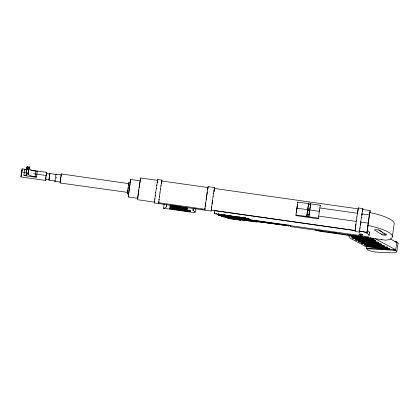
<?xml version="1.0" encoding="UTF-8"?>
<svg xmlns="http://www.w3.org/2000/svg" width="419" height="419" viewBox="0 0 419 419"><rect width="100%" height="100%" fill="white"/><g stroke="black" fill="none" stroke-linecap="round" stroke-linejoin="round"><path stroke-width="0.63" d="M157.481 181.029L157.633 180.4L140.595 177.981L140.407 180.165M157.743 180.112L157.759 179.531L161.959 180.128L161.949 180.709M208.117 187.262L208.133 186.68L214.565 187.592L214.423 189.378M214.428 189L214.439 188.461L358.214 208.861L357.339 213.852M358.329 208.531L358.339 207.944L362.859 208.589L362.718 210.38M362.718 210.039L362.728 209.5L370.16 210.558L369.972 212.737M27.026 168.773L26.947 169.946L24.721 169.632L23.909 175.179L26.135 175.493L26.538 172.722L21.584 172.015L21.563 172.309L21.929 170.072L21.856 170.832M23.909 175.179L23.888 175.524L36.416 177.305L37.254 171.408L35.982 171.23A7.28 1.755 8.3 0 1 28.895 168.448L28.639 168.255M24.7 169.978L24.721 169.632M26.135 175.493L26.214 174.32M37.228 171.759L37.254 171.408M164.138 204.001L163.515 208.253A18.426 4.447 8.3 0 0 166.416 206.541L166.547 204.645M195.647 208.552L195.113 212.203A10.15 2.451 8.3 0 0 193.018 210.485L193.122 209.013A4.599 1.11 8.3 0 1 196.061 208.468M392.341 236.489L394.227 223.594A32.289 7.793 8.3 0 0 369.731 212.601L367.84 225.495L367.484 230.633L367.882 230.869A18.295 4.415 8.3 0 1 369.516 232.299L369.108 235.075A7.107 1.713 8.3 0 1 366.033 236.41L250.593 220.027A6.877 1.66 8.3 0 0 243.984 217.864L214.507 213.68L214.727 210.595L355.254 230.534M324.233 231.351L290.671 226.648L290.76 225.406M307.86 208.583A15.414 0.272 -81.9 0 1 308.614 203.608L297.82 202.078A15.414 0.272 -81.9 0 0 295.934 214.973L295.893 215.612L318.34 218.797L318.382 218.158A15.414 0.272 -81.9 0 1 320.273 205.263L310.678 203.901L308.787 216.796A15.414 0.272 -81.9 0 1 309.594 211.097L309.761 209.977L319.351 211.338M297.773 202.801L297.82 202.078M309.919 208.877A15.414 0.272 -81.9 0 1 310.678 203.901L310.715 203.351L308.651 203.058L306.729 216.503A15.414 0.272 -81.9 0 1 307.53 210.804L307.698 209.683L296.903 208.154M307.787 208.966L309.851 209.259M307.97 209.73L308.028 209.222L309.521 209.437L309.463 209.945L307.97 209.73L308.012 209.453L309.505 209.668L307.986 209.5L308.028 209.222M308.614 203.608L308.651 203.058M320.221 205.986L320.273 205.263M372.716 238.128L372.611 238.725L372.004 238.767L350.467 235.714C349.551 235.866 349.614 234.619 350.52 235.017M375.634 241.166L375.738 240.695L375.152 240.48L351.766 237.154C350.85 237.306 350.913 236.059 351.819 236.457L373.256 239.5C374.78 239.417 373.083 241.166 373.292 239.642M373.565 239.668L374.036 239.197L373.339 238.945L351.803 235.892L351.18 235.955L351.347 236.478M378.153 242.805L378.54 242.334L377.933 242.098L353.484 238.673C352.568 238.83 352.63 237.578 353.531 237.976L374.974 241.019C375.901 240.878 375.806 242.072 374.926 241.716M353.531 237.976C354.212 237.039 352.243 237.332 353.002 237.971M378.409 243.303L356.27 240.291C355.349 240.443 355.417 239.197 356.318 239.595L377.76 242.638C378.76 242.449 378.378 244.198 378.546 242.355M356.318 239.595C356.936 238.432 354.877 239.197 355.92 239.637M358.564 241.763L358.617 241.37L359.224 241.328L380.756 244.382C381.651 244.963 381.793 243.732 380.84 243.827L359.397 240.789C358.397 240.323 358.172 242.24 359.266 242.041L383.511 245.44C384.48 245.314 384.302 246.571 383.432 245.995L361.99 242.952C361.12 242.596 361.016 243.79 361.943 243.649L383.568 246.712L384.103 246.639L384.213 245.712M358.68 240.836L358.847 241.36M361.796 242.371L361.351 242.449L361.367 242.894M364.776 244.995L364.823 244.581L365.426 244.539L386.962 247.592C387.884 247.451 387.811 248.666 386.915 248.289L365.289 245.215L364.776 244.995L365.164 243.973M364.876 244.073L365.122 244.596M366.604 231.948L367.238 232.299L367.563 229.45M389.806 248.792L389.691 249.714L389.157 249.787L367.531 246.723C366.447 246.932 366.641 244.979 367.662 245.471L389.199 248.53L389.801 248.766L389.492 249.237M366.829 246.445L366.934 245.544M367.322 231.115L367.112 232.288L369.731 212.601M372.638 238.683L372.266 238.228M380.709 245.078C381.29 245.466 381.85 244.445 381.065 244.549M384.108 246.618L384.045 246.168M387.638 248.221L387.606 247.189L383.888 246.592M389.701 249.693L389.675 249.268L389.021 249.069L366.855 246.1M154.637 200.895L154.464 202.995L211.27 211.056L211.443 210.092M158.838 201.487L158.785 202.728L204.959 209.28L204.839 210.139L205.006 208.039M211.443 208.95L211.391 210.191L355.16 230.591M359.727 229.994L359.554 232.136L359.727 231.168M22.066 169.339L22.097 168.873L27.272 169.606M26.266 173.136L26.245 173.513L26.387 172.754M28.099 173.398L28.073 173.775L28.178 173.246M49.018 179.39C48.651 180.118 44.608 179.934 45.854 177.923M49.84 173.953L49.866 173.571L56.785 174.555M55.937 174.582L55.963 174.173L61.195 174.917L60.053 182.983L127.596 192.394M130.618 180.495L130.681 179.489L140.229 180.84M137.751 198.114L138.48 192.164M393.881 250.384L395.599 250.368A8.61 2.079 8.3 0 1 391.891 252.835L377.776 252.212A8.139 1.964 8.3 0 1 366.913 249.085L366.829 248.184A52.794 12.738 8.3 0 0 365.504 246.414L350.431 238.301A103.854 25.056 8.3 0 1 348.346 235.069M61.237 175.001L61.331 173.964L128.832 183.637M128.921 183.375L129.047 181.987L127.334 194.117L127.496 193.327M21.196 175.006L21.154 175.64M26.324 172.638L26.198 173.979M27.109 167.684L27.282 166.16L27.083 168.009M28.157 172.895L27.984 174.419L28.22 173.016M28.942 167.946L29.11 166.422L28.822 168.155M46.582 173.44L46.682 172.361L30.508 170.067M49.07 178.96L48.934 180.17L55.224 181.066M130.466 181.815L130.498 181.532M154.522 201.654L154.899 198.679M159.1 199.276L158.67 203.592M204.891 208.798L205.661 202.827M211.705 206.74L211.27 211.056M355.212 229.35L355.867 224.144M359.607 230.79L359.994 227.779M21.783 171.402L21.998 169.952M26.25 173.115L26.413 171.968M28.078 173.372L28.241 172.225M28.853 168.616L29.021 167.066L28.916 167.59M49.018 179.295L49.143 178.389M154.805 199.266L155.287 195.683M159.005 199.858L159.492 196.281M205.179 206.41L208.133 186.68M211.611 207.321L212.569 200.282M214.114 191.719L214.25 190.645M359.895 228.392L360.382 224.783M127.868 189.791L127.554 192.562M21.16 175.069L21.458 173.026M21.359 173.754L20.955 176.959L45.54 180.448L45.776 179.159M21.694 172.078L21.893 170.763M26.35 172.314L26.517 171.172M26.957 168.857L27.026 168.354M28.183 172.576L28.345 171.434M28.916 168.265L28.22 173.12M45.943 177.247L45.54 180.448M49.102 178.63L49.233 177.714M26.476 171.366L26.638 170.308M28.309 171.628L28.466 170.57M45.875 177.598L46.048 176.514M49.206 177.845L49.332 176.98M138.726 189.802L137.547 199.716L154.585 202.136L154.464 202.995L154.721 201.549M138.558 191.598L140.595 177.981M155.224 196.029L155.763 192.221M159.429 196.626L159.969 192.819M212.03 204.09L213.093 196.511M296.259 212.91L297.453 204.776M356.344 220.682L354.972 231.445L359.554 232.136M360.314 225.144L360.859 221.321M127.947 188.985L128.156 187.523M21.432 173.068L21.584 172.015M21.469 173.817L21.442 173.985M21.594 172.811L21.322 174.807M26.622 170.339L26.769 169.297M28.45 170.601L28.602 169.559M46.017 176.556L46.169 175.503L33.635 173.728M49.322 176.996L49.447 176.137M56.24 177.975L56.366 177.117M155.737 192.29L156.287 188.45M159.943 192.887L160.493 189.048M206.111 199.439L207.19 192.07M356.312 220.755L356.868 216.901M360.832 221.394L361.382 217.545M26.256 173.738L27.067 168.192M36.443 176.954L35.17 176.776A7.28 1.755 8.3 0 1 28.083 173.995L28.895 168.448M35.17 176.776L35.982 171.23M166.416 206.541L166.594 205.326M171.167 206.368L186.376 208.526A1.299 0.314 8.3 0 1 187.644 209.018A1.299 0.314 8.3 0 1 186.335 209.149L171.125 206.991A1.299 0.314 8.3 0 1 169.863 206.499A1.299 0.314 8.3 0 1 171.167 206.368L171.251 205.813L186.46 207.971A1.299 0.314 8.3 0 1 187.539 208.599M170.91 208.206L189.152 210.794A1.446 0.351 8.3 0 1 190.556 211.344A1.446 0.351 8.3 0 1 189.105 211.49L170.863 208.903A1.446 0.351 8.3 0 1 169.459 208.348A1.446 0.351 8.3 0 1 170.91 208.206L170.994 207.651L189.231 210.238A1.446 0.351 8.3 0 1 190.504 210.616A1.446 0.351 8.3 0 1 190.326 210.961M186.376 208.526L186.46 207.971M186.335 209.149L186.413 208.594M189.152 210.794L189.231 210.238M193.018 210.485L193.285 208.657M214.507 213.68L214.774 211.878M250.028 219.189L218.477 214.711C216.702 214.339 218.529 214.418 218.592 213.711M218.477 214.711L218.561 214.161M290.158 225.385L219.121 215.445L219.2 214.889M222.269 216.209L289.398 225.914L222.243 216.565L221.525 216.283L222.269 216.209L222.348 215.654L221.614 215.706L221.881 215.911M227.376 217.948L226.627 217.629L256.884 221.97L227.376 217.948L227.459 217.393M229.439 218.419L240.721 220.153L229.418 218.687C228.229 218.414 229.764 218.577 229.518 217.864M240.187 219.944L240.27 219.388M240.171 220.211L240.249 219.656M256.135 221.651L256.213 221.096L256.601 221.174M288.681 225.632L288.759 225.076M288.654 225.988L288.738 225.432M290.671 226.648L290.791 225.815L289.105 225.621M309.463 209.945L309.521 209.437M319.44 211.092L319.624 209.84M349.765 235.441L350.048 235.038M351.064 236.882L351.169 235.976M351.819 236.457L351.897 235.902M352.782 238.401L352.887 237.494M355.569 240.014L355.673 239.113M356.27 240.291L356.349 239.736M360.775 224.102L360.963 222.814M362.079 215.204L362.231 214.172M359.319 241.339L359.397 240.789M361.236 243.371L361.346 242.47M361.99 242.952L362.068 242.397M361.943 243.649L362.021 243.093M367.238 232.299L367.484 230.633M365.473 245.251L365.551 244.696M365.52 244.549L365.604 243.999M367.578 246.026L367.662 245.471M373.256 239.5L373.339 238.945M373.937 240.124L374.041 239.223M374.974 241.019L375.057 240.464M375.654 241.643L375.759 240.742M377.76 242.638L377.838 242.082M381.95 234.609L374.67 230.12A1.393 0.335 8.3 0 1 375.44 229.748L376.932 229.827A1.985 0.477 8.3 0 1 379.331 230.392L386.355 234.724A1.294 0.309 8.3 0 1 385.805 235.069L383.998 235.049A1.535 0.372 8.3 0 1 381.95 234.609L382.327 232.042A1.535 0.372 8.3 0 0 382.694 232.205M380.756 244.382L380.84 243.827M381.437 245.01L381.541 244.104M383.998 235.049L384.275 233.126M383.432 245.995L383.511 245.44M385.805 235.069L385.993 233.786M386.962 247.592L387.046 247.037M387.664 247.87L387.748 247.315M389.021 249.069L389.104 248.514M396.814 251.651L398.05 243.193M26.764 169.438L26.916 168.318M28.592 169.695L28.743 168.574M46.153 175.771L46.682 172.361M49.442 176.237L49.568 175.331M139.118 187.639L139.726 183.632M347.33 234.781L347.377 234.467M381.856 239.678L381.903 239.369M156.271 188.665L156.816 184.92M160.477 189.262L161.022 185.517M213.077 196.726L213.622 192.981M356.852 217.126L358.339 207.944M361.367 217.765L361.916 213.999M21.668 171.586L22.097 168.873M21.385 174.246L21.212 175.331M26.884 168.616L27.046 167.459M28.712 168.873L28.88 167.72M46.258 175.074L46.514 173.56L49.803 174.095M49.542 175.54L49.672 174.623M128.465 185.617L128.827 183.543M129.995 183.826L128.591 194.296M156.764 185.392L157.266 182.071M160.964 185.989L161.959 180.128M213.57 193.452L214.072 190.132M310.631 203.87L310.715 203.351M361.859 214.491L362.859 208.589M26.994 167.893L27.156 166.788L27.088 167.333M26.277 173.534L26.35 173.115M49.636 174.933L49.767 174.074M128.56 195.154L128.717 194.18M139.805 183.145L140.135 181.223M60.174 182.396L60.284 181.752M157.183 182.752L157.759 179.531M161.383 183.349L161.839 180.998L208.007 187.55L207.557 189.901M213.989 190.813L214.565 187.592M362.278 211.852L362.728 209.5M369.71 212.91L370.16 210.558M21.081 176.347L20.955 176.959M49.714 174.461L49.866 173.571M49.033 179.667L48.934 180.17M55.067 180.746L54.957 181.291L60.189 182.035L60.299 181.49M130.141 182.951L130.314 182.291M390.22 238.882L396.531 242.344A0.623 0.33 89.4 0 0 396.824 241.967L394.913 241.8M214.287 189.089L214.439 188.461M55.963 174.173L54.957 181.291M130.681 179.489L128.214 196.972L137.762 198.328M128.214 196.972L128.308 196.59M61.331 173.964L60.189 182.035M387.716 247.687L387.355 247.765M256.947 221.436L256.664 221.499M395.746 241.978L396.824 241.967M393.855 249.944A0.623 0.33 89.4 0 0 393.74 249.708L395.457 249.693A0.623 0.33 89.4 0 1 395.604 250.305M395.107 249.818L393.74 249.708M218.88 214.413L218.482 214.701M366.829 248.184L387.397 249.347M389.324 249.452L395.677 249.813M366.745 248.739L395.599 250.368L396.835 241.91A8.61 2.079 8.3 0 1 397.945 243.47M227.287 216.995L226.731 217.052L226.915 217.262M280.657 224.631L275.021 223.956M281.783 224.767L282.909 224.898M274.455 223.887L256.397 221.63M308.452 204.346L310.51 204.64M319.901 207.96L357.428 213.287M361.948 213.926L369.38 214.984M28.173 170.617L28.571 170.669M306.991 214.298L309.054 214.591M318.707 216.099L356.239 221.421M360.759 222.065L368.191 223.118M306.766 215.953L308.829 216.246M295.934 214.973L318.382 218.158M359.141 231.084L363.027 231.634A18.295 4.415 8.3 0 1 365.85 232.77L366.442 233.058A18.295 4.415 8.3 0 1 369.108 235.075M367.112 232.288L359.622 231.188M218.241 213.905L219.53 214.088M224.034 214.727L225.322 214.91M229.832 215.549L231.12 215.733M235.625 216.372L236.913 216.555M238.846 216.827L240.134 217.011M244.638 217.65L245.927 217.833M218.509 214.266L248.771 218.561M250.059 219.383L218.231 215.062L219.121 215.445M224.93 216.021L226.218 216.204M227.507 216.387L228.795 216.571M230.733 216.843L232.021 217.026M233.31 217.21L234.598 217.393M236.536 217.665L237.824 217.849M242.339 218.493L244.272 218.765M245.56 218.948L246.849 219.132M248.142 219.315L250.075 219.587M163.515 208.253L191.933 212.286A2.792 0.676 8.3 0 0 195.113 212.203M352.41 235.289L353.673 235.468M354.93 235.646L356.826 235.913M358.083 236.091L359.979 236.363M361.236 236.541L362.498 236.719M364.389 236.986L365.651 237.164M366.913 237.348L368.804 237.615M370.066 237.793L371.328 237.971M366.232 244.088L373.8 245.162M375.063 245.34L376.953 245.607M378.216 245.785L382.631 246.414M318.141 230.199L320.058 230.78L338.562 233.409A11.402 2.75 8.3 0 0 339.275 233.409M367.259 246.094L366.913 245.916M360.822 233.985L361.906 234.504M328.779 231.995L385.286 240.166A16.933 4.085 8.3 0 0 391.246 238.411A32.289 7.793 8.3 0 0 367.84 225.495M395.457 249.693L377.66 239.946A7.348 1.776 8.3 0 1 375.482 238.751M378.687 229.801L381.803 231.723M369.516 232.299A7.107 1.713 8.3 0 1 369.296 233.105M349.278 236.017A8.747 2.111 8.3 0 0 343.203 234.588L319.383 231.209A10.396 2.509 8.3 0 1 315.407 229.911M170.303 206.216A1.299 0.314 8.3 0 1 170.046 205.834A1.299 0.314 8.3 0 1 171.251 205.813M169.941 208.102A1.446 0.351 8.3 0 1 169.658 207.677A1.446 0.351 8.3 0 1 170.994 207.651M243.397 219.917A21.259 5.128 8.3 0 1 240.569 219.766M237.636 219.498A21.259 5.128 8.3 0 1 236.442 219.362M234.645 219.121A21.259 5.128 8.3 0 1 233.451 218.943M228.764 218.069A21.259 5.128 8.3 0 1 223.395 216.691M221.043 215.911A21.259 5.128 8.3 0 1 218.975 215.099M218.357 214.821A21.259 5.128 8.3 0 1 215.853 213.418M202.309 209.641A1.76 0.424 8.3 0 1 201.083 209.343M170.465 205.085A1.315 0.319 8.3 0 0 171.381 205.31L179.615 206.478A1.315 0.319 8.3 0 0 180.935 206.347M362.519 234.404A1.875 0.45 8.3 0 1 359.313 234.043M307.64 209.877L309.699 210.322L307.656 209.898M359.565 234.729A1.875 0.45 8.3 0 0 362.576 234.865A1.875 0.45 8.3 0 0 360.089 234.022A1.875 0.45 8.3 0 0 359.565 234.729"/></g></svg>
